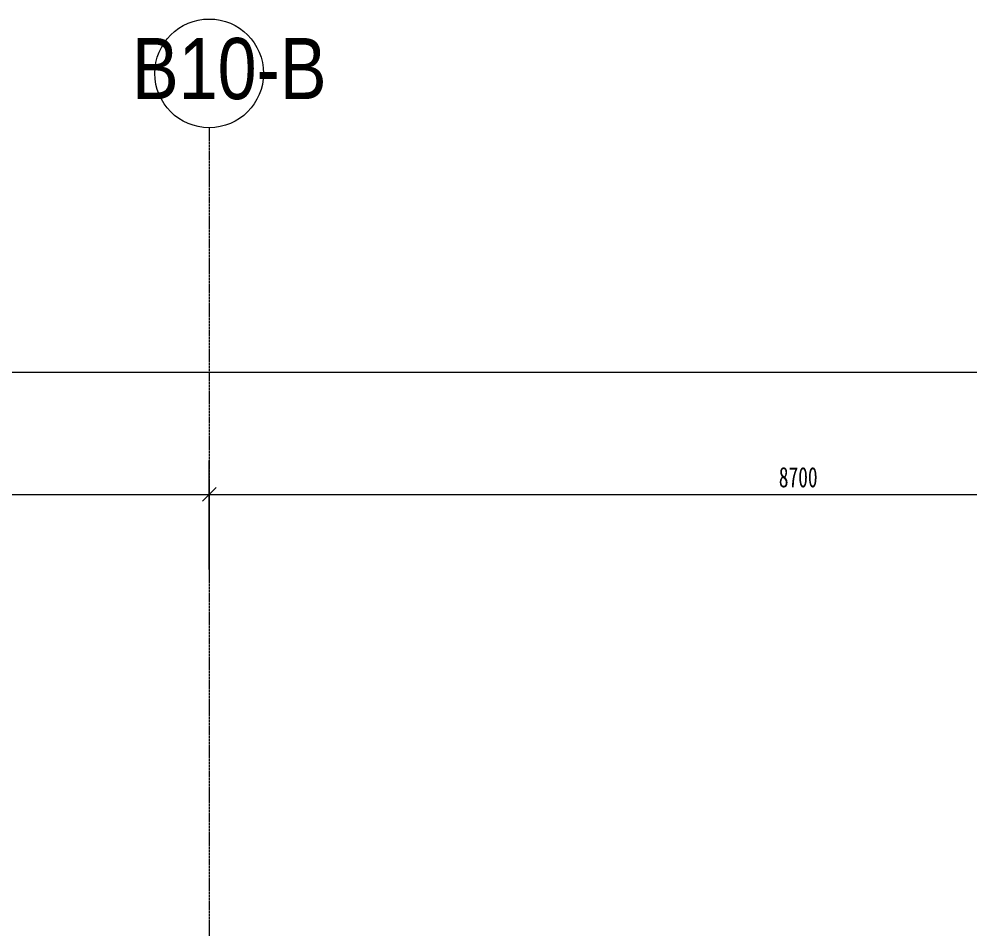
# Model space of a CAD drawing. Header units: millimetres. Extents: x 147592 to 201688, y -27981 to 8299.
# Drawn here: x 163900 to 170900, y 1605 to 8299 of the extents above; entities that cross this region are included whole.
import ezdxf

# ---------------------------------------------------------------- set-up
doc = ezdxf.new("R2010")
doc.units = ezdxf.units.MM
doc.linetypes.add('轴网线', pattern=[22.24, 12.7, -3.18, 3.18, -3.18])
for name, color, linetype, lineweight in [('A-____-____-DIMS', 7, 'Continuous', 5), ('A-____-____-DIMS-100', 7, 'Continuous', 5), ('S-GRID-____-IDEN', 7, 'Continuous', 5), ('S-GRID-____-OTLN', 7, 'Continuous', 5)]:
    doc.layers.add(name, color=color, linetype=linetype, lineweight=lineweight)
doc.styles.add('TJ_FangSong_Narrow', font='', dxfattribs={"height": 450})
doc.styles.add('仿宋_1', font='', dxfattribs={"width": 0.7, "height": 150})
doc.styles.get('TJ_FangSong_Narrow').set_extended_font_data('TJ_FangSong_Narrow')
doc.styles.get('仿宋_1').set_extended_font_data('FangSong')
doc.dimstyles.new('对角线_-_1_5mm_仿宋_1', dxfattribs={"dimscale": 304.8, "dimtxt": 193.128667, "dimasz": 0.328084, "dimexe": 0.82021, "dimexo": 0.0625, "dimgap": 0.065617, "dimtad": 1, "dimdec": 0, "dimdsep": 46, "dimtxsty": '仿宋_1', "dimblk1": 'OBLIQUE', "dimblk2": 'OBLIQUE', "dimsah": 1, "dimcen": 0.09, "dimdle": 0.656168, "dimazin": 0, "dimtfac": 1, "dimtdec": 4, "dimtix": 1, "dimtmove": 0, "dimatfit": 3, "dimfxl": 2.624672, "dimfxlon": 1, "dimtvp": 1, "dimtolj": 1, "dimtzin": 0, "dimarcsym": 2})

# ---------------------------------------------------------------- blocks, each defined once
blk = doc.blocks.new('DIMBLOCK7-二层给排水_消防平面图')
at = {"layer": 'A-____-____-DIMS-100', "color": 173, "true_color": 0x5151ff}
for p, q in [((156600, 3347.5), (156600, 5052.4)), ((165300, 4250.6), (165300, 5052.4)), ((156600, 4802.4), (156650, 4852.4)), ((165300, 4802.4), (165350, 4852.4)), ((156400, 4802.4), (165300, 4802.4)), ((156600, 4802.4), (156550, 4752.4)), ((156600, 4802.4), (156600, 3347.5)), ((165300, 4802.4), (165250, 4752.4)), ((165300, 4802.4), (165300, 4250.6))]:
    blk.add_line(p, q, dxfattribs=at)
at = {"layer": 'A-____-____-DIMS-100', "color": 0, "insert": (160792.8, 5003.9), "char_height": 150, "width": 377.275, "attachment_point": 1, "line_spacing_factor": 0.898273, "style": '仿宋_1'}
blk.add_mtext('8700', dxfattribs=at)
blk = doc.blocks.new('_Oblique')
at = {"color": 0, "linetype": 'ByBlock', "lineweight": -2}
blk.add_line((-0.5, -0.5), (0.5, 0.5), dxfattribs=at)
blk = doc.blocks.new('DIMBLOCK8-二层给排水_消防平面图')
at = {"layer": 'A-____-____-DIMS-100', "color": 173, "true_color": 0x5151ff}
for p, q in [((174000, 5602.4), (174000, 4552.4)), ((174000, 4802.4), (174000, 5602.4)), ((165300, 4250.6), (165300, 5052.4)), ((165300, 4802.4), (165350, 4852.4)), ((174000, 4802.4), (174050, 4852.4)), ((165300, 4802.4), (165250, 4752.4)), ((165300, 4802.4), (174000, 4802.4)), ((165300, 4802.4), (165300, 4250.6)), ((174000, 4802.4), (173950, 4752.4))]:
    blk.add_line(p, q, dxfattribs=at)
at = {"layer": 'A-____-____-DIMS-100', "color": 0, "insert": (169492.8, 5003.9), "char_height": 150, "width": 377.275, "attachment_point": 1, "line_spacing_factor": 0.898273, "style": '仿宋_1'}
blk.add_mtext('8700', dxfattribs=at)
blk = doc.blocks.new('DIMBLOCK11-二层给排水_消防平面图')
at = {"layer": 'A-____-____-DIMS-100', "color": 173, "true_color": 0x5151ff}
for p, q in [((156600, 3114.6), (156600, 5952.4)), ((191400, 1811.6), (191400, 5952.4)), ((156600, 5702.4), (156650, 5752.4)), ((191400, 5702.4), (191450, 5752.4)), ((156400, 5702.4), (191600, 5702.4)), ((156600, 5702.4), (156550, 5652.4)), ((156600, 5702.4), (156600, 3114.6)), ((191400, 5702.4), (191350, 5652.4)), ((191400, 5702.4), (191400, 1811.6))]:
    blk.add_line(p, q, dxfattribs=at)
at = {"layer": 'A-____-____-DIMS-100', "color": 0, "insert": (173803.5, 5903.9), "char_height": 150, "width": 471.593, "attachment_point": 1, "line_spacing_factor": 0.898273, "style": '仿宋_1'}
blk.add_mtext('34800', dxfattribs=at)
blk = doc.blocks.new('轴网 - R4_0-512320-二层给排水_消防平面图')
at = {"layer": 'S-GRID-____-IDEN', "color": 173, "true_color": 0x5151ff}
blk.add_circle((0, 0), 4, dxfattribs=at)
blk = doc.blocks.new('YXQH_AR_B9-20_rvt-1-二层给排水_消防平面图')
at = {"layer": 'S-GRID-____-OTLN', "color": 173, "linetype": '轴网线', "true_color": 0x5151ff}
blk.add_line((165300, 7499.5), (165300, -27181.2), dxfattribs=at)
at = {"color": 251, "lineweight": 5, "true_color": 0x515151, "xscale": 99.99999999999993, "yscale": 99.99999999999993, "zscale": 99.99999999999993, "rotation": 180}
blk.add_blockref('轴网 - R4_0-512320-二层给排水_消防平面图', (165300, 7899.5), dxfattribs=at)
at = {"layer": 'S-GRID-____-IDEN', "color": 251, "true_color": 0x515151, "insert": (164731.7, 8160), "char_height": 450, "width": 1370.886, "attachment_point": 1, "style": 'TJ_FangSong_Narrow'}
blk.add_mtext('B10-B', dxfattribs=at)
at = {"layer": 'A-____-____-DIMS', "color": 173, "true_color": 0x5151ff}
for base, p1, p2, override, picture, middle in [((191400, 5702.4), (156600, 3114.6), (191400, 1811.6), {"dimpost": '<>', "dimfxl": 34824.385015}, 'DIMBLOCK11-二层给排水_消防平面图', (174000, 5798.3)), ((174000, 4802.4), (165300, 4250.6), (174000, 5602.4), {"dimpost": '<>', "dimfxl": 8804.39356}, 'DIMBLOCK8-二层给排水_消防平面图', (169650, 4898.3)), ((165300, 4802.4), (156600, 3347.5), (165300, 4250.6), {"dimpost": '<>', "dimfxl": 8746.754594}, 'DIMBLOCK7-二层给排水_消防平面图', (160950, 4898.3))]:
    dim = blk.add_linear_dim(base=base, p1=p1, p2=p2, dimstyle='对角线_-_1_5mm_仿宋_1', override=override, dxfattribs=at)
    dim.commit()
    dim.dimension.update_dxf_attribs({"geometry": picture, "text_midpoint": middle})

msp = doc.modelspace()

# ---------------------------------------------------------------- block references
at = {"lineweight": 5}
msp.add_blockref('YXQH_AR_B9-20_rvt-1-二层给排水_消防平面图', (0, 0), dxfattribs=at)

doc.saveas('drawing.dxf')
